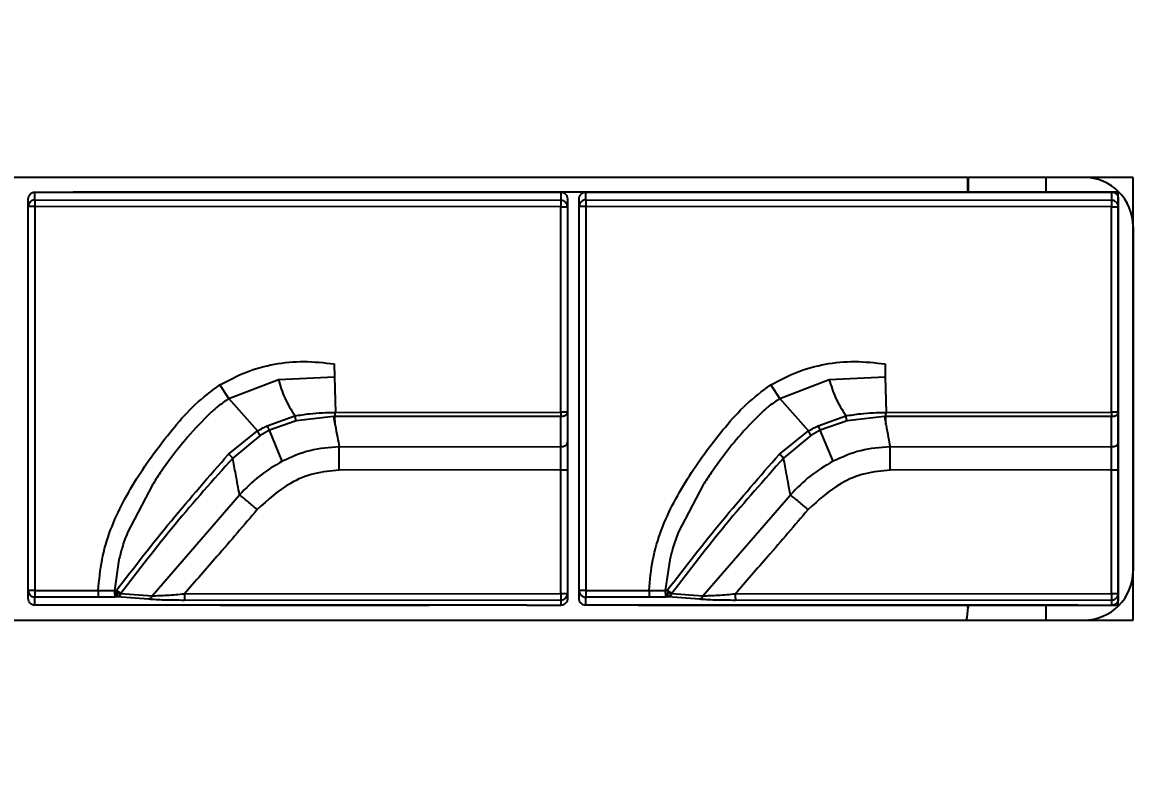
# Model space of a CAD drawing. Header units: millimetres. Extents: x 340 to 481, y 493 to 586.
# Drawn here: x 419.88 to 433.51, y 521.6 to 530.63 of the extents above; entities that cross this region are included whole.
import ezdxf

# ---------------------------------------------------------------- set-up
doc = ezdxf.new("R2010")
doc.units = ezdxf.units.MM
doc.header["$PDSIZE"] = -1
doc.linetypes.add('CENTERX2', pattern=[20.32, 12.7, -2.54, 2.54, -2.54])
doc.dimstyles.new('ISO-25', dxfattribs={"dimtxt": 2.5, "dimasz": 2.5, "dimexe": 1.25, "dimexo": 0.625, "dimtad": 1, "dimtxsty": 'Standard', "dimcen": 2.5, "dimadec": 0, "dimazin": 0, "dimtfac": 1, "dimtmove": 0, "dimatfit": 3, "dimfxl": 1, "dimarcsym": 0})

# ---------------------------------------------------------------- blocks, each defined once
blk = doc.blocks.new('*D1')
at = {"color": 0, "lineweight": -2}
for p, q in [((363.82, 530.628), (363.82, 493.301)), ((435.672, 530.628), (435.672, 493.301)), ((367.9, 495.301), (431.592, 495.301))]:
    blk.add_line(p, q, dxfattribs=at)
at = {"color": 0}
for points in [[(367.9, 495.981), (367.9, 494.621), (363.82, 495.301)], [(431.592, 494.621), (431.592, 495.981), (435.672, 495.301)]]:
    blk.add_solid(points, dxfattribs=at)
at = {"layer": 'Defpoints', "color": 0}
for p in [(363.82, 530.628), (435.672, 530.628), (435.672, 495.301)]:
    blk.add_point(p, dxfattribs=at)
at = {"color": 0, "insert": (399.746, 498.866), "char_height": 3.5, "attachment_point": 5}
blk.add_mtext('71,85', dxfattribs=at)

msp = doc.modelspace()

# ---------------------------------------------------------------- linework, layer by layer
at = {"color": 7, "linetype": 'Continuous'}
for p, q in [((433.374, 528.745), (366.219, 528.745)), ((433.374, 523.363), (433.374, 528.745)), ((366.219, 523.363), (433.374, 523.363))]:
    msp.add_line(p, q, dxfattribs=at)
at = {"color": 7, "linetype": 'Continuous', "lineweight": 25}
for p, q in [((432.774, 528.745), (366.819, 528.745)), ((431.367, 528.565), (431.367, 528.745)), ((431.368, 528.745), (431.368, 528.565)), ((432.319, 528.565), (432.319, 528.745)), ((420.029, 528.565), (426.419, 528.565)), ((420.029, 528.471), (420.029, 528.565)), ((426.419, 528.565), (426.419, 528.466)), ((426.723, 528.565), (433.113, 528.565)), ((426.723, 528.471), (426.723, 528.565)), ((433.113, 528.565), (433.113, 528.466)), ((419.948, 528.391), (419.948, 528.485)), ((420.029, 528.471), (426.419, 528.466)), ((426.5, 528.485), (426.5, 528.386)), ((426.642, 528.391), (426.642, 528.485)), ((426.723, 528.471), (433.113, 528.466)), ((433.194, 528.485), (433.194, 528.386)), ((419.948, 523.722), (419.948, 528.391)), ((420.029, 528.392), (420.029, 523.723)), ((426.418, 528.387), (420.029, 528.392)), ((426.418, 525.891), (426.418, 528.387)), ((426.5, 528.386), (426.5, 525.89)), ((426.642, 523.722), (426.642, 528.391)), ((426.723, 528.392), (426.723, 523.723)), ((433.112, 528.387), (426.723, 528.392)), ((433.112, 525.891), (433.112, 528.387)), ((433.194, 528.386), (433.194, 525.89)), ((433.374, 528.145), (433.374, 523.963)), ((423.665, 526.478), (423.669, 526.319)), ((430.359, 526.478), (430.363, 526.319)), ((422.387, 526.056), (422.277, 526.223)), ((422.387, 526.056), (422.987, 526.288)), ((422.987, 526.288), (423.669, 526.319)), ((423.669, 526.319), (423.68, 525.888)), ((429.081, 526.056), (428.971, 526.223)), ((429.081, 526.056), (429.681, 526.288)), ((429.681, 526.288), (430.363, 526.319)), ((430.363, 526.319), (430.374, 525.888)), ((422.735, 525.663), (422.387, 526.056)), ((429.429, 525.663), (429.081, 526.056)), ((422.853, 525.725), (423.188, 525.846)), ((423.659, 525.838), (423.204, 525.786)), ((423.674, 525.838), (423.659, 525.838)), ((426.419, 525.84), (423.674, 525.838)), ((423.676, 525.748), (423.674, 525.838)), ((423.68, 525.888), (426.418, 525.891)), ((426.419, 525.472), (426.419, 525.84)), ((426.5, 525.89), (426.5, 525.521)), ((429.547, 525.725), (429.882, 525.846)), ((430.353, 525.838), (429.898, 525.786)), ((430.368, 525.838), (430.353, 525.838)), ((433.113, 525.84), (430.368, 525.838)), ((430.37, 525.748), (430.368, 525.838)), ((430.374, 525.888), (433.112, 525.891)), ((433.113, 525.472), (433.113, 525.84)), ((433.194, 525.89), (433.194, 525.521)), ((422.879, 525.67), (422.765, 525.609)), ((423.204, 525.786), (422.879, 525.67)), ((423.035, 525.295), (422.879, 525.67)), ((429.573, 525.67), (429.459, 525.609)), ((429.898, 525.786), (429.573, 525.67)), ((429.729, 525.295), (429.573, 525.67)), ((422.382, 525.381), (422.735, 525.663)), ((422.765, 525.609), (422.433, 525.333)), ((429.076, 525.381), (429.429, 525.663)), ((429.459, 525.609), (429.127, 525.333)), ((423.727, 525.469), (426.419, 525.472)), ((430.421, 525.469), (433.113, 525.472)), ((423.728, 525.188), (426.418, 525.192)), ((426.418, 525.188), (423.728, 525.185)), ((426.418, 523.687), (426.418, 525.188)), ((426.5, 525.188), (426.5, 523.687)), ((430.422, 525.188), (433.112, 525.192)), ((433.112, 525.188), (430.422, 525.185)), ((433.112, 523.687), (433.112, 525.188)), ((433.194, 525.188), (433.194, 523.687)), ((421.456, 525.007), (421.153, 524.429)), ((428.15, 525.007), (427.847, 524.429)), ((421.452, 523.658), (422.515, 524.885)), ((428.146, 523.658), (429.209, 524.885)), ((421.05, 524.094), (420.994, 523.725)), ((427.744, 524.094), (427.688, 523.725)), ((419.948, 523.624), (419.948, 523.722)), ((420.029, 523.723), (420.799, 523.724)), ((420.8, 523.643), (420.029, 523.642)), ((420.029, 523.543), (420.029, 523.642)), ((420.799, 523.724), (420.994, 523.725)), ((420.994, 523.725), (421.019, 523.726)), ((421.029, 523.645), (421.005, 523.644)), ((421.019, 523.726), (421.02, 523.696)), ((421.409, 523.616), (421.029, 523.645)), ((421.073, 523.687), (421.452, 523.658)), ((421.846, 523.683), (426.418, 523.687)), ((426.5, 523.687), (426.5, 523.624)), ((426.642, 523.624), (426.642, 523.722)), ((426.723, 523.723), (427.493, 523.724)), ((427.494, 523.643), (426.723, 523.642)), ((426.723, 523.543), (426.723, 523.642)), ((427.493, 523.724), (427.688, 523.725)), ((427.688, 523.725), (427.713, 523.726)), ((427.723, 523.645), (427.699, 523.644)), ((427.713, 523.726), (427.714, 523.696)), ((428.103, 523.616), (427.723, 523.645)), ((427.767, 523.687), (428.146, 523.658)), ((428.54, 523.683), (433.112, 523.687)), ((433.194, 523.687), (433.194, 523.624)), ((426.007, 523.543), (420.029, 523.543)), ((426.419, 523.607), (421.847, 523.603)), ((426.007, 523.543), (426.419, 523.544)), ((426.419, 523.607), (426.419, 523.544)), ((432.701, 523.543), (426.723, 523.543)), ((433.113, 523.607), (428.541, 523.603)), ((431.367, 523.517), (431.367, 523.543)), ((431.368, 523.543), (431.368, 523.517)), ((432.319, 523.363), (432.319, 523.543)), ((432.701, 523.543), (433.113, 523.544)), ((433.113, 523.607), (433.113, 523.544)), ((366.819, 523.363), (432.774, 523.363))]:
    msp.add_line(p, q, dxfattribs=at)
at = {"color": 7, "linetype": 'CENTERX2'}
for p, q in [((433.194, 528.565), (366.399, 528.565)), ((433.194, 523.543), (433.194, 528.565)), ((366.399, 523.543), (433.194, 523.543))]:
    msp.add_line(p, q, dxfattribs=at)
at = {"color": 7, "linetype": 'Continuous', "lineweight": 25, "flags": 128}
for points in [[(423.678, 525.735), (423.677, 525.742), (423.676, 525.748)], [(430.372, 525.735), (430.371, 525.742), (430.37, 525.748)], [(423.728, 525.185), (423.728, 525.186), (423.728, 525.186), (423.728, 525.186), (423.728, 525.187), (423.728, 525.187), (423.728, 525.188), (423.728, 525.188), (423.728, 525.188)], [(430.422, 525.185), (430.422, 525.186), (430.422, 525.186), (430.422, 525.186), (430.422, 525.187), (430.422, 525.187), (430.422, 525.188), (430.422, 525.188), (430.422, 525.188)], [(431.367, 523.517), (431.355, 523.4), (431.347, 523.363)], [(431.348, 523.363), (431.357, 523.4), (431.368, 523.517)]]:
    msp.add_lwpolyline(points, dxfattribs=at)
at = {"color": 7, "linetype": 'Continuous', "lineweight": 25}
for centre, radius, start, end in [((432.774, 528.145), 0.6, 360, 90), ((423.08, 528.407), 3.052, 178.8009, 180.2767), ((429.472, 528.402), 3.054, 178.8017, 180.2762), ((429.774, 528.407), 3.052, 178.8009, 180.2767), ((436.166, 528.402), 3.054, 178.8017, 180.2762), ((510.108, 541.48), 87.853, 190.25626, 190.31584), ((434.61, 525.895), 8.192, 180.0303, 180.3847), ((516.802, 541.48), 87.853, 190.25626, 190.31584), ((441.304, 525.895), 8.192, 180.0303, 180.3847), ((432.774, 523.963), 0.6, 270, 360), ((422.975, 523.707), 2.946, 179.6961, 181.2645), ((423.745, 523.708), 2.947, 179.696, 181.2644), ((424.83, 523.668), 2.984, 179.7066, 181.239), ((429.402, 523.671), 2.984, 179.7067, 181.239), ((429.669, 523.707), 2.946, 179.6961, 181.2645), ((430.439, 523.708), 2.947, 179.696, 181.2644), ((431.524, 523.668), 2.984, 179.7066, 181.239), ((436.096, 523.671), 2.984, 179.7067, 181.239)]:
    msp.add_arc(centre, radius, start, end, dxfattribs=at)
for points, knots in [([(419.948, 528.485), (419.949, 528.495), (419.951, 528.516), (419.968, 528.538), (419.984, 528.552), (420.002, 528.562), (420.019, 528.564), (420.029, 528.565)], [0, 0, 0, 0, 0.246055, 0.49554, 0.623249, 0.746587, 1, 1, 1, 1]), ([(426.419, 528.565), (426.43, 528.564), (426.451, 528.562), (426.473, 528.546), (426.487, 528.53), (426.498, 528.511), (426.499, 528.495), (426.5, 528.485)], [0, 0, 0, 0, 0.249636, 0.501402, 0.628165, 0.75021, 1, 1, 1, 1]), ([(426.642, 528.485), (426.643, 528.495), (426.645, 528.516), (426.662, 528.538), (426.678, 528.552), (426.696, 528.562), (426.713, 528.564), (426.723, 528.565)], [0, 0, 0, 0, 0.246055, 0.49554, 0.623249, 0.746587, 1, 1, 1, 1]), ([(433.113, 528.565), (433.124, 528.564), (433.145, 528.562), (433.167, 528.546), (433.181, 528.53), (433.192, 528.511), (433.193, 528.495), (433.194, 528.485)], [0, 0, 0, 0, 0.249636, 0.501402, 0.628165, 0.75021, 1, 1, 1, 1]), ([(420.029, 528.471), (420.022, 528.47), (420.004, 528.469), (419.983, 528.458), (419.967, 528.443), (419.957, 528.429), (419.95, 528.411), (419.949, 528.398), (419.948, 528.391)], [0, 0, 0, 0, 0.182036, 0.411431, 0.545976, 0.690302, 0.842527, 1, 1, 1, 1]), ([(426.5, 528.386), (426.5, 528.393), (426.499, 528.406), (426.491, 528.424), (426.481, 528.439), (426.465, 528.453), (426.444, 528.464), (426.427, 528.465), (426.419, 528.466)], [0, 0, 0, 0, 0.157473, 0.309699, 0.454025, 0.58857, 0.817964, 1, 1, 1, 1]), ([(426.723, 528.471), (426.716, 528.47), (426.698, 528.469), (426.677, 528.458), (426.661, 528.443), (426.651, 528.429), (426.644, 528.411), (426.643, 528.398), (426.642, 528.391)], [0, 0, 0, 0, 0.182036, 0.411431, 0.545976, 0.690302, 0.842527, 1, 1, 1, 1]), ([(433.194, 528.386), (433.194, 528.393), (433.193, 528.406), (433.185, 528.424), (433.175, 528.439), (433.159, 528.453), (433.138, 528.464), (433.121, 528.465), (433.113, 528.466)], [0, 0, 0, 0, 0.157473, 0.309699, 0.454025, 0.58857, 0.817964, 1, 1, 1, 1]), ([(420.029, 528.392), (420.018, 528.392), (420.003, 528.392), (419.984, 528.392), (419.971, 528.392), (419.961, 528.392), (419.951, 528.391), (419.949, 528.391), (419.948, 528.391)], [0, 0, 0, 0, 0.243743, 0.372827, 0.502302, 0.631379, 0.759406, 1, 1, 1, 1]), ([(426.418, 528.387), (426.426, 528.387), (426.444, 528.387), (426.465, 528.387), (426.481, 528.387), (426.491, 528.387), (426.499, 528.386), (426.5, 528.386), (426.5, 528.386)], [0, 0, 0, 0, 0.181752, 0.411268, 0.545131, 0.689867, 0.842768, 1, 1, 1, 1]), ([(426.723, 528.392), (426.712, 528.392), (426.697, 528.392), (426.678, 528.392), (426.665, 528.392), (426.655, 528.392), (426.645, 528.391), (426.643, 528.391), (426.642, 528.391)], [0, 0, 0, 0, 0.243743, 0.372827, 0.502302, 0.631379, 0.759406, 1, 1, 1, 1]), ([(433.112, 528.387), (433.12, 528.387), (433.138, 528.387), (433.159, 528.387), (433.175, 528.387), (433.185, 528.387), (433.193, 528.386), (433.194, 528.386), (433.194, 528.386)], [0, 0, 0, 0, 0.181752, 0.411268, 0.545131, 0.689867, 0.842768, 1, 1, 1, 1]), ([(422.277, 526.223), (422.383, 526.279), (422.592, 526.39), (422.939, 526.483), (423.3, 526.518), (423.542, 526.492), (423.665, 526.478)], [0, 0, 0, 0, 0.248333, 0.494266, 0.743232, 1, 1, 1, 1]), ([(428.971, 526.223), (429.077, 526.279), (429.286, 526.39), (429.633, 526.483), (429.994, 526.518), (430.236, 526.492), (430.359, 526.478)], [0, 0, 0, 0, 0.248333, 0.494266, 0.743232, 1, 1, 1, 1]), ([(420.799, 523.724), (420.81, 523.849), (420.832, 524.1), (420.976, 524.58), (421.273, 525.127), (421.642, 525.621), (421.972, 525.995), (422.174, 526.146), (422.277, 526.223)], [0, 0, 0, 0, 0.126243, 0.252407, 0.500957, 0.747041, 0.871227, 1, 1, 1, 1]), ([(422.987, 526.288), (423.01, 526.212), (423.057, 526.055), (423.144, 525.917), (423.188, 525.846)], [0, 0, 0, 0, 0.48812, 1, 1, 1, 1]), ([(427.493, 523.724), (427.504, 523.849), (427.526, 524.1), (427.67, 524.58), (427.967, 525.127), (428.336, 525.621), (428.666, 525.995), (428.868, 526.146), (428.971, 526.223)], [0, 0, 0, 0, 0.126243, 0.252407, 0.500957, 0.747041, 0.871227, 1, 1, 1, 1]), ([(429.681, 526.288), (429.704, 526.212), (429.751, 526.055), (429.838, 525.917), (429.882, 525.846)], [0, 0, 0, 0, 0.48812, 1, 1, 1, 1]), ([(422.387, 526.056), (422.344, 526.027), (422.264, 525.975), (422.194, 525.911), (422.163, 525.882)], [0, 0, 0, 0, 0.548877, 1, 1, 1, 1]), ([(429.081, 526.056), (429.038, 526.027), (428.958, 525.975), (428.888, 525.911), (428.857, 525.882)], [0, 0, 0, 0, 0.548877, 1, 1, 1, 1]), ([(422.163, 525.882), (422.067, 525.786), (421.895, 525.612), (421.747, 525.418), (421.681, 525.332)], [0, 0, 0, 0, 0.556874, 1, 1, 1, 1]), ([(423.188, 525.846), (423.248, 525.855), (423.41, 525.881), (423.575, 525.886), (423.68, 525.888)], [0, 0, 0, 0, 0.363352, 1, 1, 1, 1]), ([(423.204, 525.786), (423.203, 525.79), (423.201, 525.799), (423.197, 525.814), (423.193, 525.83), (423.19, 525.841), (423.188, 525.846)], [0, 0, 0, 0, 0.24719, 0.499867, 0.752615, 1, 1, 1, 1]), ([(426.419, 525.84), (426.429, 525.841), (426.445, 525.842), (426.464, 525.848), (426.477, 525.854), (426.487, 525.862), (426.498, 525.874), (426.499, 525.883), (426.5, 525.89)], [0, 0, 0, 0, 0.241127, 0.370686, 0.502719, 0.634695, 0.763396, 1, 1, 1, 1]), ([(426.5, 525.89), (426.499, 525.89), (426.497, 525.89), (426.487, 525.89), (426.48, 525.89), (426.476, 525.89)], [0, 0, 0, 0, 0.483166, 0.74054, 1, 1, 1, 1]), ([(428.857, 525.882), (428.761, 525.786), (428.589, 525.612), (428.441, 525.418), (428.375, 525.332)], [0, 0, 0, 0, 0.556874, 1, 1, 1, 1]), ([(429.882, 525.846), (429.942, 525.855), (430.104, 525.881), (430.269, 525.886), (430.374, 525.888)], [0, 0, 0, 0, 0.363352, 1, 1, 1, 1]), ([(429.898, 525.786), (429.897, 525.79), (429.895, 525.799), (429.891, 525.814), (429.887, 525.83), (429.884, 525.841), (429.882, 525.846)], [0, 0, 0, 0, 0.24719, 0.499867, 0.752615, 1, 1, 1, 1]), ([(433.113, 525.84), (433.123, 525.841), (433.139, 525.842), (433.158, 525.848), (433.171, 525.854), (433.181, 525.862), (433.192, 525.874), (433.193, 525.883), (433.194, 525.89)], [0, 0, 0, 0, 0.241127, 0.370686, 0.502719, 0.634695, 0.763396, 1, 1, 1, 1]), ([(433.194, 525.89), (433.193, 525.89), (433.191, 525.89), (433.181, 525.89), (433.174, 525.89), (433.17, 525.89)], [0, 0, 0, 0, 0.483166, 0.74054, 1, 1, 1, 1]), ([(422.735, 525.663), (422.756, 525.675), (422.795, 525.697), (422.836, 525.716), (422.853, 525.725)], [0, 0, 0, 0, 0.557096, 1, 1, 1, 1]), ([(422.879, 525.67), (422.877, 525.674), (422.874, 525.682), (422.868, 525.696), (422.861, 525.711), (422.856, 525.72), (422.853, 525.725)], [0, 0, 0, 0, 0.247246, 0.499807, 0.752471, 1, 1, 1, 1]), ([(423.678, 525.735), (423.687, 525.685), (423.703, 525.596), (423.72, 525.508), (423.727, 525.469)], [0, 0, 0, 0, 0.560088, 1, 1, 1, 1]), ([(429.429, 525.663), (429.45, 525.675), (429.489, 525.697), (429.53, 525.716), (429.547, 525.725)], [0, 0, 0, 0, 0.557096, 1, 1, 1, 1]), ([(429.573, 525.67), (429.571, 525.674), (429.568, 525.682), (429.562, 525.696), (429.555, 525.711), (429.55, 525.72), (429.547, 525.725)], [0, 0, 0, 0, 0.247246, 0.499807, 0.752471, 1, 1, 1, 1]), ([(430.372, 525.735), (430.381, 525.685), (430.397, 525.596), (430.414, 525.508), (430.421, 525.469)], [0, 0, 0, 0, 0.560088, 1, 1, 1, 1]), ([(422.765, 525.609), (422.763, 525.613), (422.759, 525.62), (422.752, 525.634), (422.743, 525.648), (422.738, 525.658), (422.735, 525.663)], [0, 0, 0, 0, 0.247051, 0.499713, 0.752528, 1, 1, 1, 1]), ([(429.459, 525.609), (429.457, 525.613), (429.453, 525.62), (429.446, 525.634), (429.437, 525.648), (429.432, 525.658), (429.429, 525.663)], [0, 0, 0, 0, 0.247051, 0.499713, 0.752528, 1, 1, 1, 1]), ([(423.727, 525.469), (423.606, 525.46), (423.366, 525.443), (423.145, 525.344), (423.035, 525.294)], [0, 0, 0, 0, 0.50027, 1, 1, 1, 1]), ([(426.419, 525.472), (426.429, 525.473), (426.445, 525.473), (426.464, 525.48), (426.477, 525.486), (426.487, 525.494), (426.498, 525.506), (426.499, 525.515), (426.5, 525.521)], [0, 0, 0, 0, 0.241128, 0.370687, 0.50272, 0.634695, 0.763396, 1, 1, 1, 1]), ([(426.5, 525.521), (426.5, 525.465), (426.5, 525.363), (426.5, 525.242), (426.5, 525.188)], [0, 0, 0, 0, 0.558262, 1, 1, 1, 1]), ([(430.421, 525.469), (430.3, 525.46), (430.06, 525.443), (429.839, 525.344), (429.729, 525.294)], [0, 0, 0, 0, 0.50027, 1, 1, 1, 1]), ([(433.113, 525.472), (433.123, 525.473), (433.139, 525.473), (433.158, 525.48), (433.171, 525.486), (433.181, 525.494), (433.192, 525.506), (433.193, 525.515), (433.194, 525.521)], [0, 0, 0, 0, 0.241128, 0.370687, 0.50272, 0.634695, 0.763396, 1, 1, 1, 1]), ([(433.194, 525.521), (433.194, 525.465), (433.194, 525.363), (433.194, 525.242), (433.194, 525.188)], [0, 0, 0, 0, 0.558262, 1, 1, 1, 1]), ([(421.019, 523.726), (421.239, 524.01), (421.676, 524.575), (422.148, 525.113), (422.382, 525.381)], [0, 0, 0, 0, 0.502993, 1, 1, 1, 1]), ([(422.433, 525.333), (422.196, 525.067), (421.722, 524.534), (421.289, 523.969), (421.073, 523.687)], [0, 0, 0, 0, 0.499871, 1, 1, 1, 1]), ([(421.681, 525.332), (421.638, 525.273), (421.56, 525.166), (421.488, 525.056), (421.456, 525.007)], [0, 0, 0, 0, 0.560178, 1, 1, 1, 1]), ([(422.433, 525.333), (422.429, 525.337), (422.423, 525.343), (422.41, 525.356), (422.396, 525.368), (422.387, 525.377), (422.382, 525.381)], [0, 0, 0, 0, 0.246047, 0.499442, 0.75314, 1, 1, 1, 1]), ([(422.515, 524.885), (422.5, 524.969), (422.472, 525.118), (422.445, 525.267), (422.433, 525.333)], [0, 0, 0, 0, 0.558805, 1, 1, 1, 1]), ([(423.035, 525.294), (422.939, 525.238), (422.747, 525.125), (422.593, 524.965), (422.515, 524.885)], [0, 0, 0, 0, 0.4995814, 1, 1, 1, 1]), ([(427.713, 523.726), (427.933, 524.01), (428.37, 524.575), (428.842, 525.113), (429.076, 525.381)], [0, 0, 0, 0, 0.5029931, 1, 1, 1, 1]), ([(429.127, 525.333), (428.89, 525.067), (428.416, 524.534), (427.983, 523.969), (427.767, 523.687)], [0, 0, 0, 0, 0.499871, 1, 1, 1, 1]), ([(428.375, 525.332), (428.332, 525.273), (428.254, 525.166), (428.182, 525.056), (428.15, 525.007)], [0, 0, 0, 0, 0.5601777, 1, 1, 1, 1]), ([(429.127, 525.333), (429.123, 525.337), (429.117, 525.343), (429.104, 525.356), (429.09, 525.368), (429.081, 525.377), (429.076, 525.381)], [0, 0, 0, 0, 0.246047, 0.499442, 0.75314, 1, 1, 1, 1]), ([(429.209, 524.885), (429.194, 524.969), (429.166, 525.118), (429.139, 525.267), (429.127, 525.333)], [0, 0, 0, 0, 0.558805, 1, 1, 1, 1]), ([(429.729, 525.294), (429.633, 525.238), (429.441, 525.125), (429.287, 524.965), (429.209, 524.885)], [0, 0, 0, 0, 0.499581, 1, 1, 1, 1]), ([(423.728, 525.185), (423.625, 525.176), (423.419, 525.157), (423.062, 525.011), (422.858, 524.824), (422.731, 524.708)], [0, 0, 0, 0, 0.272237, 0.547518, 1, 1, 1, 1]), ([(426.418, 525.188), (426.418, 525.189), (426.418, 525.19), (426.418, 525.191), (426.418, 525.192)], [0, 0, 0, 0, 0.560035, 1, 1, 1, 1]), ([(426.418, 525.188), (426.429, 525.188), (426.444, 525.188), (426.463, 525.188), (426.477, 525.188), (426.487, 525.188), (426.497, 525.188), (426.499, 525.188), (426.5, 525.188)], [0, 0, 0, 0, 0.240915, 0.370391, 0.5023, 0.633826, 0.762244, 1, 1, 1, 1]), ([(430.422, 525.185), (430.319, 525.176), (430.113, 525.157), (429.756, 525.011), (429.552, 524.824), (429.425, 524.708)], [0, 0, 0, 0, 0.2722368, 0.5475182, 1, 1, 1, 1]), ([(433.112, 525.188), (433.112, 525.189), (433.112, 525.19), (433.112, 525.191), (433.112, 525.192)], [0, 0, 0, 0, 0.560035, 1, 1, 1, 1]), ([(433.112, 525.188), (433.123, 525.188), (433.138, 525.188), (433.157, 525.188), (433.171, 525.188), (433.181, 525.188), (433.191, 525.188), (433.193, 525.188), (433.194, 525.188)], [0, 0, 0, 0, 0.240915, 0.370391, 0.5023, 0.633826, 0.762244, 1, 1, 1, 1]), ([(422.731, 524.708), (422.711, 524.724), (422.671, 524.757), (422.614, 524.805), (422.56, 524.849), (422.53, 524.873), (422.515, 524.885)], [0, 0, 0, 0, 0.250369, 0.500556, 0.750451, 1, 1, 1, 1]), ([(429.425, 524.708), (429.405, 524.724), (429.365, 524.757), (429.308, 524.805), (429.254, 524.849), (429.224, 524.873), (429.209, 524.885)], [0, 0, 0, 0, 0.250369, 0.500556, 0.750451, 1, 1, 1, 1]), ([(422.731, 524.708), (422.568, 524.516), (422.275, 524.173), (421.978, 523.833), (421.846, 523.683)], [0, 0, 0, 0, 0.55723, 1, 1, 1, 1]), ([(429.425, 524.708), (429.262, 524.516), (428.969, 524.173), (428.672, 523.833), (428.54, 523.683)], [0, 0, 0, 0, 0.55723, 1, 1, 1, 1]), ([(421.153, 524.429), (421.13, 524.367), (421.089, 524.258), (421.062, 524.144), (421.05, 524.094)], [0, 0, 0, 0, 0.560421, 1, 1, 1, 1]), ([(427.847, 524.429), (427.824, 524.367), (427.783, 524.258), (427.756, 524.144), (427.744, 524.094)], [0, 0, 0, 0, 0.560421, 1, 1, 1, 1]), ([(420.029, 523.723), (420.021, 523.723), (420.004, 523.723), (419.983, 523.723), (419.967, 523.723), (419.957, 523.723), (419.95, 523.722), (419.949, 523.722), (419.948, 523.722)], [0, 0, 0, 0, 0.181975, 0.411373, 0.545073, 0.689667, 0.84255, 1, 1, 1, 1]), ([(419.948, 523.722), (419.949, 523.715), (419.95, 523.702), (419.957, 523.685), (419.967, 523.67), (419.976, 523.662), (419.981, 523.658)], [0, 0, 0, 0, 0.267539, 0.526165, 0.771462, 1, 1, 1, 1]), ([(420.029, 523.543), (420.019, 523.544), (419.997, 523.547), (419.975, 523.563), (419.961, 523.579), (419.951, 523.597), (419.949, 523.613), (419.948, 523.624)], [0, 0, 0, 0, 0.249649, 0.501423, 0.628183, 0.750223, 1, 1, 1, 1]), ([(421.005, 523.644), (420.967, 523.644), (420.899, 523.643), (420.83, 523.643), (420.8, 523.643)], [0, 0, 0, 0, 0.559986, 1, 1, 1, 1]), ([(420.994, 523.725), (420.994, 523.715), (420.995, 523.695), (420.998, 523.669), (421.001, 523.65), (421.004, 523.646), (421.005, 523.644)], [0, 0, 0, 0, 0.250182, 0.500001, 0.749816, 1, 1, 1, 1]), ([(421.073, 523.687), (421.07, 523.689), (421.062, 523.694), (421.049, 523.703), (421.034, 523.714), (421.024, 523.722), (421.019, 523.726)], [0, 0, 0, 0, 0.2217539, 0.4871195, 0.7291354, 1, 1, 1, 1]), ([(421.02, 523.696), (421.02, 523.689), (421.021, 523.676), (421.024, 523.66), (421.026, 523.649), (421.028, 523.646), (421.029, 523.645)], [0, 0, 0, 0, 0.25001, 0.499562, 0.749799, 1, 1, 1, 1]), ([(421.02, 523.696), (421.026, 523.694), (421.037, 523.691), (421.056, 523.688), (421.067, 523.687), (421.073, 523.687)], [0, 0, 0, 0, 0.332362, 0.622962, 1, 1, 1, 1]), ([(421.073, 523.687), (421.07, 523.681), (421.065, 523.67), (421.054, 523.657), (421.042, 523.648), (421.034, 523.646), (421.029, 523.645)], [0, 0, 0, 0, 0.2498125, 0.4999994, 0.750183, 1, 1, 1, 1]), ([(421.452, 523.658), (421.449, 523.653), (421.444, 523.641), (421.434, 523.628), (421.421, 523.619), (421.413, 523.617), (421.409, 523.616)], [0, 0, 0, 0, 0.245528, 0.499445, 0.753667, 1, 1, 1, 1]), ([(421.452, 523.658), (421.48, 523.659), (421.538, 523.661), (421.671, 523.668), (421.776, 523.677), (421.846, 523.683)], [0, 0, 0, 0, 0.243767, 0.492923, 1, 1, 1, 1]), ([(426.418, 523.687), (426.429, 523.687), (426.445, 523.687), (426.464, 523.687), (426.477, 523.687), (426.487, 523.687), (426.497, 523.687), (426.499, 523.687), (426.5, 523.687)], [0, 0, 0, 0, 0.243617, 0.372782, 0.502319, 0.631448, 0.759539, 1, 1, 1, 1]), ([(426.419, 523.607), (426.427, 523.608), (426.444, 523.609), (426.465, 523.62), (426.481, 523.634), (426.491, 523.649), (426.499, 523.667), (426.5, 523.68), (426.5, 523.687)], [0, 0, 0, 0, 0.182036, 0.411431, 0.545976, 0.690302, 0.842527, 1, 1, 1, 1]), ([(426.5, 523.624), (426.5, 523.617), (426.499, 523.604), (426.494, 523.592), (426.491, 523.586)], [0, 0, 0, 0, 0.4997199, 1, 1, 1, 1]), ([(426.723, 523.723), (426.715, 523.723), (426.698, 523.723), (426.677, 523.723), (426.661, 523.723), (426.651, 523.723), (426.644, 523.722), (426.643, 523.722), (426.642, 523.722)], [0, 0, 0, 0, 0.181975, 0.411373, 0.545073, 0.689667, 0.84255, 1, 1, 1, 1]), ([(426.642, 523.722), (426.643, 523.715), (426.644, 523.702), (426.651, 523.685), (426.661, 523.67), (426.67, 523.662), (426.675, 523.658)], [0, 0, 0, 0, 0.267539, 0.526165, 0.771462, 1, 1, 1, 1]), ([(426.723, 523.543), (426.713, 523.544), (426.691, 523.547), (426.669, 523.563), (426.655, 523.579), (426.645, 523.597), (426.643, 523.613), (426.642, 523.624)], [0, 0, 0, 0, 0.249649, 0.501423, 0.628183, 0.750223, 1, 1, 1, 1]), ([(427.699, 523.644), (427.661, 523.644), (427.593, 523.643), (427.524, 523.643), (427.494, 523.643)], [0, 0, 0, 0, 0.559986, 1, 1, 1, 1]), ([(427.688, 523.725), (427.688, 523.715), (427.689, 523.695), (427.692, 523.669), (427.695, 523.65), (427.698, 523.646), (427.699, 523.644)], [0, 0, 0, 0, 0.250182, 0.500001, 0.749816, 1, 1, 1, 1]), ([(427.767, 523.687), (427.764, 523.689), (427.756, 523.694), (427.743, 523.703), (427.728, 523.714), (427.718, 523.722), (427.713, 523.726)], [0, 0, 0, 0, 0.221754, 0.487119, 0.729135, 1, 1, 1, 1]), ([(427.714, 523.696), (427.714, 523.689), (427.715, 523.676), (427.718, 523.66), (427.72, 523.649), (427.722, 523.646), (427.723, 523.645)], [0, 0, 0, 0, 0.2500097, 0.4995617, 0.7497994, 1, 1, 1, 1]), ([(427.714, 523.696), (427.72, 523.694), (427.731, 523.691), (427.75, 523.688), (427.761, 523.687), (427.767, 523.687)], [0, 0, 0, 0, 0.332362, 0.622962, 1, 1, 1, 1]), ([(427.767, 523.687), (427.764, 523.681), (427.759, 523.67), (427.748, 523.657), (427.736, 523.648), (427.728, 523.646), (427.723, 523.645)], [0, 0, 0, 0, 0.249812, 0.499999, 0.750183, 1, 1, 1, 1]), ([(428.146, 523.658), (428.143, 523.653), (428.138, 523.641), (428.128, 523.628), (428.115, 523.619), (428.107, 523.617), (428.103, 523.616)], [0, 0, 0, 0, 0.245528, 0.499445, 0.753667, 1, 1, 1, 1]), ([(428.146, 523.658), (428.174, 523.659), (428.232, 523.661), (428.365, 523.668), (428.47, 523.677), (428.54, 523.683)], [0, 0, 0, 0, 0.243767, 0.492923, 1, 1, 1, 1]), ([(433.112, 523.687), (433.123, 523.687), (433.139, 523.687), (433.158, 523.687), (433.171, 523.687), (433.181, 523.687), (433.191, 523.687), (433.193, 523.687), (433.194, 523.687)], [0, 0, 0, 0, 0.243617, 0.372782, 0.502319, 0.631448, 0.759539, 1, 1, 1, 1]), ([(433.113, 523.607), (433.121, 523.608), (433.138, 523.609), (433.159, 523.62), (433.175, 523.634), (433.185, 523.649), (433.193, 523.667), (433.194, 523.68), (433.194, 523.687)], [0, 0, 0, 0, 0.182036, 0.411431, 0.545976, 0.690302, 0.842527, 1, 1, 1, 1]), ([(433.194, 523.624), (433.194, 523.617), (433.193, 523.604), (433.188, 523.592), (433.185, 523.586)], [0, 0, 0, 0, 0.49972, 1, 1, 1, 1]), ([(421.847, 523.603), (421.762, 523.604), (421.604, 523.605), (421.47, 523.612), (421.409, 523.616)], [0, 0, 0, 0, 0.535867, 1, 1, 1, 1]), ([(426.491, 523.586), (426.487, 523.58), (426.479, 523.568), (426.461, 523.554), (426.441, 523.545), (426.426, 523.544), (426.419, 523.544)], [0, 0, 0, 0, 0.25003, 0.506976, 0.750519, 1, 1, 1, 1]), ([(428.541, 523.603), (428.456, 523.604), (428.298, 523.605), (428.164, 523.612), (428.103, 523.616)], [0, 0, 0, 0, 0.535867, 1, 1, 1, 1]), ([(433.185, 523.586), (433.181, 523.58), (433.173, 523.568), (433.155, 523.554), (433.135, 523.545), (433.12, 523.544), (433.113, 523.544)], [0, 0, 0, 0, 0.25003, 0.506976, 0.750519, 1, 1, 1, 1])]:
    msp.add_open_spline(points, degree=3, knots=knots, dxfattribs=at)
for points in [[(423.674, 525.838), (423.675, 525.845), (423.677, 525.861), (423.679, 525.879), (423.68, 525.888)], [(430.368, 525.838), (430.369, 525.845), (430.371, 525.861), (430.373, 525.879), (430.374, 525.888)], [(423.728, 525.188), (423.728, 525.239), (423.728, 525.341), (423.727, 525.426), (423.727, 525.469)], [(426.418, 525.192), (426.419, 525.242), (426.419, 525.344), (426.419, 525.429), (426.419, 525.472)], [(430.422, 525.188), (430.422, 525.239), (430.422, 525.341), (430.421, 525.426), (430.421, 525.469)], [(433.112, 525.192), (433.113, 525.242), (433.113, 525.344), (433.113, 525.429), (433.113, 525.472)]]:
    msp.add_open_spline(points, degree=3, dxfattribs=at)
at = {"color": 8, "linetype": 'Continuous', "lineweight": 25}
for points, knots in [([(426.476, 525.89), (426.472, 525.89), (426.464, 525.89), (426.444, 525.891), (426.429, 525.891), (426.418, 525.891)], [0, 0, 0, 0, 0.257877, 0.515012, 1, 1, 1, 1]), ([(433.17, 525.89), (433.166, 525.89), (433.158, 525.89), (433.138, 525.891), (433.123, 525.891), (433.112, 525.891)], [0, 0, 0, 0, 0.257877, 0.515012, 1, 1, 1, 1]), ([(419.981, 523.658), (419.989, 523.653), (420.004, 523.644), (420.022, 523.643), (420.029, 523.642)], [0, 0, 0, 0, 0.557602, 1, 1, 1, 1]), ([(426.675, 523.658), (426.683, 523.653), (426.698, 523.644), (426.716, 523.643), (426.723, 523.642)], [0, 0, 0, 0, 0.557602, 1, 1, 1, 1])]:
    msp.add_open_spline(points, degree=3, knots=knots, dxfattribs=at)

# ---------------------------------------------------------------- dimensions: what is measured, and where the dimension line sits
dim = msp.add_linear_dim(base=(435.672, 495.301), p1=(363.82, 530.628), p2=(435.672, 530.628), dimstyle='ISO-25', override={"dimtxt": 3.5, "dimasz": 4.08, "dimexe": 2, "dimexo": 0, "dimgap": 1.524, "dimtih": 1, "dimtoh": 1, "dimzin": 0, "dimadec": 2, "dimtzin": 0})
dim.commit()
dim.dimension.update_dxf_attribs({"geometry": '*D1', "text_midpoint": (399.746, 498.866)})

doc.saveas('drawing.dxf')
